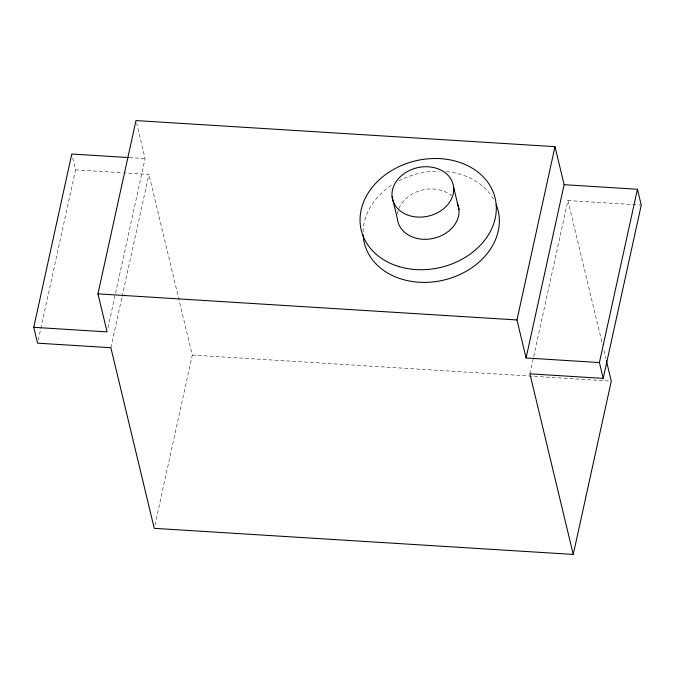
<?xml version="1.0" encoding="UTF-8"?>
<svg xmlns="http://www.w3.org/2000/svg" width="675" height="675" viewBox="0 0 675 675"><rect width="100%" height="100%" fill="white"/><g stroke="black" fill="none" stroke-linecap="round" stroke-linejoin="round"><path stroke-width="0.51" stroke-dasharray="3.38 2.53" d="M38.23 340.082L75.583 169.864L72.014 155.014M107.975 327.78L145.108 158.591L136.696 123.567M110.877 347.726L121.905 297.481M122.133 296.46L148.913 174.437L123.77 172.868M154.912 525.26L192.274 355.042L148.913 174.437M529.892 373.823L567.92 200.526L641.25 205.099M129.389 157.613L145.108 158.591M75.583 169.864L122.723 172.8M192.274 355.042L611.28 381.139M567.92 200.526L602.463 344.402M603.931 350.527L605.897 358.687M363.091 231.972A68.833 54.751 -13.5 0 1 392.42 184.621M398.663 180.968A68.833 54.751 -13.5 0 1 439.265 171.18M446.453 171.585A68.833 54.751 -13.5 0 1 494.471 200.829M397.474 214.102A31.185 24.806 -13.5 0 1 398.613 209.419M398.967 208.491A31.185 24.806 -13.5 0 1 451.432 195.649"/><path stroke-width="1.01" d="M606.386 360.728L611.28 381.139L573.252 554.428L154.238 528.339L110.877 347.726L37.555 343.162L33.75 327.316L71.778 154.027L128.343 157.545M33.75 327.316L107.08 331.889L97.951 293.861L135.979 120.572L554.993 146.661L564.123 184.688L526.087 357.978L599.417 362.551L603.222 378.388L529.892 373.823L573.252 554.428M526.087 357.978L516.966 319.958L554.993 146.661M599.417 362.551L637.445 189.253L564.123 184.688M603.222 378.388L641.25 205.099L637.445 189.253M97.951 293.861L516.966 319.958M453.625 187.253A31.185 24.806 -13.5 0 1 409.666 215.713A31.185 24.806 -13.5 0 1 405.27 172.825A31.185 24.806 -13.5 0 1 453.625 187.253L458.949 209.436M392.082 196.611L397.406 218.793A31.185 24.806 -13.5 0 0 434.708 238.056A31.185 24.806 -13.5 0 0 457.245 203.183M496.176 204.55A68.833 54.751 -13.5 0 1 443.154 280.226A68.833 54.751 -13.5 0 1 363.158 235.069M399.077 266.6A68.833 54.751 -13.5 0 0 496.091 203.791A68.833 54.751 -13.5 0 0 389.382 171.948A68.833 54.751 -13.5 0 0 399.077 266.6"/></g></svg>
